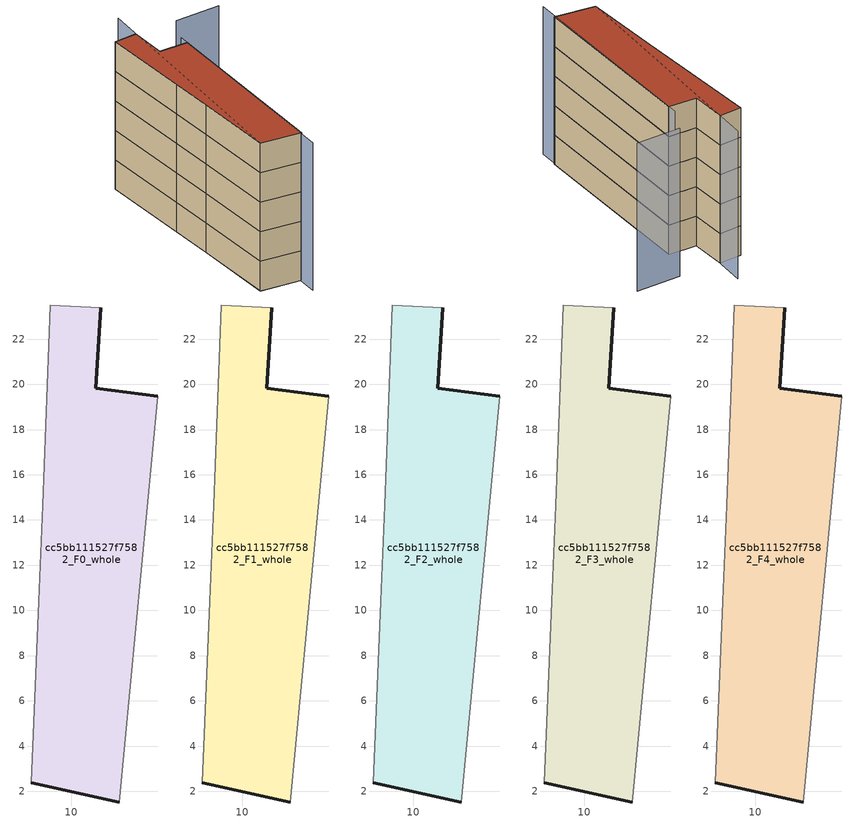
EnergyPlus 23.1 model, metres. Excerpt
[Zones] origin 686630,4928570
cc5bb111527f7582_F0_whole
 floor ground (EU_floor_Construction): 12.11,1.53 13.83,19.48 11.09,19.83 11.29,23.39 9.06,23.51 8.73,14.65 8.57,10.41 8.22,2.39 z0
 wall outside (EU_wall_Construction): 11.29,23.39 11.09,19.83 13.83,19.48 / 12.11,1.53 8.22,2.39 z0:3
 wall adiabatic (EU_wall_Construction): 13.83,19.48 12.11,1.53 / 8.22,2.39 8.57,10.41 8.73,14.65 9.06,23.51 11.29,23.39 z0:3
cc5bb111527f7582_F1_whole
 floor to cc5bb111527f7582_F0_whole (EU_floor_Construction): 12.11,1.53 13.83,19.48 11.09,19.83 11.29,23.39 9.06,23.51 8.73,14.65 8.57,10.41 8.22,2.39 z3
 wall outside (EU_wall_Construction): 11.29,23.39 11.09,19.83 13.83,19.48 / 12.11,1.53 8.22,2.39 z3:6
 wall adiabatic (EU_wall_Construction): 13.83,19.48 12.11,1.53 / 8.22,2.39 8.57,10.41 8.73,14.65 9.06,23.51 11.29,23.39 z3:6
cc5bb111527f7582_F2_whole
 floor to cc5bb111527f7582_F1_whole (EU_floor_Construction): 12.11,1.53 13.83,19.48 11.09,19.83 11.29,23.39 9.06,23.51 8.73,14.65 8.57,10.41 8.22,2.39 z6
 wall outside (EU_wall_Construction): 11.29,23.39 11.09,19.83 13.83,19.48 / 12.11,1.53 8.22,2.39 z6:9
 wall adiabatic (EU_wall_Construction): 13.83,19.48 12.11,1.53 / 8.22,2.39 8.57,10.41 8.73,14.65 9.06,23.51 11.29,23.39 z6:9
cc5bb111527f7582_F3_whole
 floor to cc5bb111527f7582_F2_whole (EU_floor_Construction): 12.11,1.53 13.83,19.48 11.09,19.83 11.29,23.39 9.06,23.51 8.73,14.65 8.57,10.41 8.22,2.39 z9
 wall outside (EU_wall_Construction): 11.29,23.39 11.09,19.83 13.83,19.48 / 12.11,1.53 8.22,2.39 z9:12
 wall adiabatic (EU_wall_Construction): 13.83,19.48 12.11,1.53 / 8.22,2.39 8.57,10.41 8.73,14.65 9.06,23.51 11.29,23.39 z9:12
cc5bb111527f7582_F4_whole
 floor to cc5bb111527f7582_F3_whole (EU_floor_Construction): 12.11,1.53 13.83,19.48 11.09,19.83 11.29,23.39 9.06,23.51 8.73,14.65 8.57,10.41 8.22,2.39 z12
 wall outside (EU_wall_Construction): 11.29,23.39 11.09,19.83 13.83,19.48 / 12.11,1.53 8.22,2.39 z12:15
 wall adiabatic (EU_wall_Construction): 13.83,19.48 12.11,1.53 / 8.22,2.39 8.57,10.41 8.73,14.65 9.06,23.51 11.29,23.39 z12:15
 roof outside (EU_roof_Construction): 11.29,23.39 11.09,19.83 13.83,19.48 12.11,1.53 8.22,2.39 8.57,10.41 8.73,14.65 9.06,23.51 z15
shading: 11.83,-0.39 13.92,20.36 / 11.72,26.33 8.22,2.39 / 19.76,22.48 15.35,22.86 z0:15
[Building]
EU S2 Campaign: North Axis=0; Terrain=City; Solar Distribution=FullExterior
[Site:Location]
Bologna: Latitude=44.5; Longitude=11.25; Time Zone=1; Elevation=37
[SizingPeriod:WeatherFileDays]
AnnualSizingPeriod: Begin Month=1; Begin Day of Month=1; End Month=12; End Day of Month=31; Day of Week for Start Day=Monday; Use Weather File Daylight Saving Period=No; Use Weather File Rain and Snow Indicators=No
[MATERIAL]
EU_InternalMass_Material: Roughness=MediumRough; Thickness=0.1; Conductivity=1; Density=1800; Specific Heat=900; Thermal Absorptance=0.9; Solar Absorptance=0.7; Visible Absorptance=0.7
[MATERIAL:NOMASS] Roughness=MediumRough; Thermal Absorptance=0.9; Solar Absorptance=0.7; Visible Absorptance=0.7
Name | Thermal Resistance
EU_wall_NoMass | 0.905828
EU_roof_NoMass | 0.37593
EU_floor_NoMass | 0.67114
[CONSTRUCTION]
EU_wall_Construction: EU_wall_NoMass
EU_roof_Construction: EU_roof_NoMass
EU_floor_Construction: EU_floor_NoMass
EU_InternalMass_Construction: EU_InternalMass_Material
[ZONE] Type=1; Multiplier=1; Ceiling Height=autocalculate; Floor Area=autocalculate; Part of Total Floor Area=Yes
Name | Volume
cc5bb111527f7582_F0_whole | 260.002
cc5bb111527f7582_F1_whole; cc5bb111527f7582_F2_whole; cc5bb111527f7582_F3_whole; cc5bb111527f7582_F4_whole | 260.003
[INTERNALMASS] Construction=EU_InternalMass_Construction; Surface Area=86.6675
Name | Zone or ZoneList
cc5bb111527f7582_F0_whole_EU_InternalMass | cc5bb111527f7582_F0_whole
cc5bb111527f7582_F1_whole_EU_InternalMass | cc5bb111527f7582_F1_whole
cc5bb111527f7582_F2_whole_EU_InternalMass | cc5bb111527f7582_F2_whole
cc5bb111527f7582_F3_whole_EU_InternalMass | cc5bb111527f7582_F3_whole
cc5bb111527f7582_F4_whole_EU_InternalMass | cc5bb111527f7582_F4_whole
[OTHEREQUIPMENT] Fuel Type=Electricity; Design Level Calculation Method=Watts/Area; Power per Zone Floor Area=1; Fraction Latent=0; Fraction Radiant=0; Fraction Lost=0; Carbon Dioxide Generation Rate=0; EndUse Subcategory=EU_Step8_InternalGains
Name | Zone or ZoneList or Space or SpaceList | Schedule
EU_Step8_InternalGain_cc5bb111527f7582_F0_whole_f000 | cc5bb111527f7582_F0_whole | EU_Step8_GainSchedule_cc5bb111527f7582_F0_whole_f000
EU_Step8_InternalGain_cc5bb111527f7582_F1_whole_f000 | cc5bb111527f7582_F1_whole | EU_Step8_GainSchedule_cc5bb111527f7582_F1_whole_f000
EU_Step8_InternalGain_cc5bb111527f7582_F2_whole_f000 | cc5bb111527f7582_F2_whole | EU_Step8_GainSchedule_cc5bb111527f7582_F2_whole_f000
EU_Step8_InternalGain_cc5bb111527f7582_F3_whole_f000 | cc5bb111527f7582_F3_whole | EU_Step8_GainSchedule_cc5bb111527f7582_F3_whole_f000
EU_Step8_InternalGain_cc5bb111527f7582_F4_whole_f000 | cc5bb111527f7582_F4_whole | EU_Step8_GainSchedule_cc5bb111527f7582_F4_whole_f000
[ZONEVENTILATION:DESIGNFLOWRATE] Schedule=EU_AlwaysOn; Design Flow Rate Calculation Method=AirChanges/Hour; Air Changes per Hour=0.73129; Ventilation Type=Natural; Fan Pressure Rise=0; Fan Total Efficiency=1; Constant Term Coefficient=1; Temperature Term Coefficient=0; Velocity Term Coefficient=0; Velocity Squared Term Coefficient=0; Minimum Indoor Temperature=-100; Maximum Indoor Temperature=100; Delta Temperature=-100; Minimum Outdoor Temperature=-100; Maximum Outdoor Temperature=100; Maximum Wind Speed=40
Name | Zone or ZoneList or Space or SpaceList
EU_ConstantAir_cc5bb111527f7582_F0_whole | cc5bb111527f7582_F0_whole
EU_ConstantAir_cc5bb111527f7582_F1_whole | cc5bb111527f7582_F1_whole
EU_ConstantAir_cc5bb111527f7582_F2_whole | cc5bb111527f7582_F2_whole
EU_ConstantAir_cc5bb111527f7582_F3_whole | cc5bb111527f7582_F3_whole
EU_ConstantAir_cc5bb111527f7582_F4_whole | cc5bb111527f7582_F4_whole
[HVACTEMPLATE:THERMOSTAT] Constant Heating Setpoint=20; Constant Cooling Setpoint=50
EU_HeatOnly_cc5bb111527f7582_F0_whole; EU_HeatOnly_cc5bb111527f7582_F1_whole; EU_HeatOnly_cc5bb111527f7582_F2_whole; EU_HeatOnly_cc5bb111527f7582_F3_whole; EU_HeatOnly_cc5bb111527f7582_F4_whole
[HVACTEMPLATE:ZONE:IDEALLOADSAIRSYSTEM] System Availability Schedule=EU_AlwaysOn; Maximum Heating Supply Air Temperature=50; Minimum Cooling Supply Air Temperature=13; Maximum Heating Supply Air Humidity Ratio=0.0156; Minimum Cooling Supply Air Humidity Ratio=0.0077; Heating Limit=NoLimit; Cooling Limit=NoLimit; Heating Availability Schedule=EU_AlwaysOn; Cooling Availability Schedule=EU_CoolingOff; Dehumidification Control Type=ConstantSensibleHeatRatio; Cooling Sensible Heat Ratio=0.7; Dehumidification Setpoint=60; Humidification Control Type=None; Humidification Setpoint=30; Outdoor Air Method=None; Outdoor Air Flow Rate per Person=0.00944; Outdoor Air Flow Rate per Zone Floor Area=0; Outdoor Air Flow Rate per Zone=0; Demand Controlled Ventilation Type=None; Outdoor Air Economizer Type=NoEconomizer; Heat Recovery Type=None; Sensible Heat Recovery Effectiveness=0.7; Latent Heat Recovery Effectiveness=0.65
Name | Template Thermostat
cc5bb111527f7582_F0_whole | EU_HeatOnly_cc5bb111527f7582_F0_whole
cc5bb111527f7582_F1_whole | EU_HeatOnly_cc5bb111527f7582_F1_whole
cc5bb111527f7582_F2_whole | EU_HeatOnly_cc5bb111527f7582_F2_whole
cc5bb111527f7582_F3_whole | EU_HeatOnly_cc5bb111527f7582_F3_whole
cc5bb111527f7582_F4_whole | EU_HeatOnly_cc5bb111527f7582_F4_whole
[SIZING:ZONE] Zone Cooling Design Supply Air Temperature Input Method=SupplyAirTemperature; Zone Cooling Design Supply Air Temperature=13; Zone Heating Design Supply Air Temperature Input Method=SupplyAirTemperature; Zone Heating Design Supply Air Temperature=50; Zone Cooling Design Supply Air Humidity Ratio=0.008; Zone Heating Design Supply Air Humidity Ratio=0.008; Cooling Design Air Flow Method=DesignDay; Cooling Design Air Flow Rate=0; Cooling Minimum Air Flow per Zone Floor Area=0.000762; Cooling Minimum Air Flow=0; Cooling Minimum Air Flow Fraction=0.2; Heating Design Air Flow Method=DesignDay; Heating Design Air Flow Rate=0; Heating Maximum Air Flow per Zone Floor Area=0.002032; Heating Maximum Air Flow=0.141576; Heating Maximum Air Flow Fraction=0.3; Account for Dedicated Outdoor Air System=No; Dedicated Outdoor Air System Control Strategy=NeutralSupplyAir; Dedicated Outdoor Air Low Setpoint Temperature for Design=autosize; Dedicated Outdoor Air High Setpoint Temperature for Design=autosize; Zone Load Sizing Method=Sensible Load Only No Latent Load; Zone Latent Cooling Design Supply Air Humidity Ratio Input Method=HumidityRatioDifference; Zone Cooling Design Supply Air Humidity Ratio Difference=0.005; Zone Latent Heating Design Supply Air Humidity Ratio Input Method=HumidityRatioDifference; Zone Humidification Design Supply Air Humidity Ratio Difference=0.005
cc5bb111527f7582_F0_whole; cc5bb111527f7582_F1_whole; cc5bb111527f7582_F2_whole; cc5bb111527f7582_F3_whole; cc5bb111527f7582_F4_whole
[SCHEDULE:CONSTANT]
Name | Hourly Value
EU_AlwaysOn | 1
EU_CoolingOff | 0
[SCHEDULE:FILE] Column Number=1; Rows to Skip at Top=0; Number of Hours of Data=8760; Column Separator=Comma; Interpolate to Timestep=No; Minutes per Item=60; Adjust Schedule for Daylight Savings=Yes
Name | File
EU_Step8_GainSchedule_cc5bb111527f7582_F0_whole_f000 | ../../schedules/cc5bb111527f7582/cc5bb111527f7582_F0_whole_f000_gain.csv
EU_Step8_GainSchedule_cc5bb111527f7582_F1_whole_f000 | ../../schedules/cc5bb111527f7582/cc5bb111527f7582_F1_whole_f000_gain.csv
EU_Step8_GainSchedule_cc5bb111527f7582_F2_whole_f000 | ../../schedules/cc5bb111527f7582/cc5bb111527f7582_F2_whole_f000_gain.csv
EU_Step8_GainSchedule_cc5bb111527f7582_F3_whole_f000 | ../../schedules/cc5bb111527f7582/cc5bb111527f7582_F3_whole_f000_gain.csv
EU_Step8_GainSchedule_cc5bb111527f7582_F4_whole_f000 | ../../schedules/cc5bb111527f7582/cc5bb111527f7582_F4_whole_f000_gain.csv
